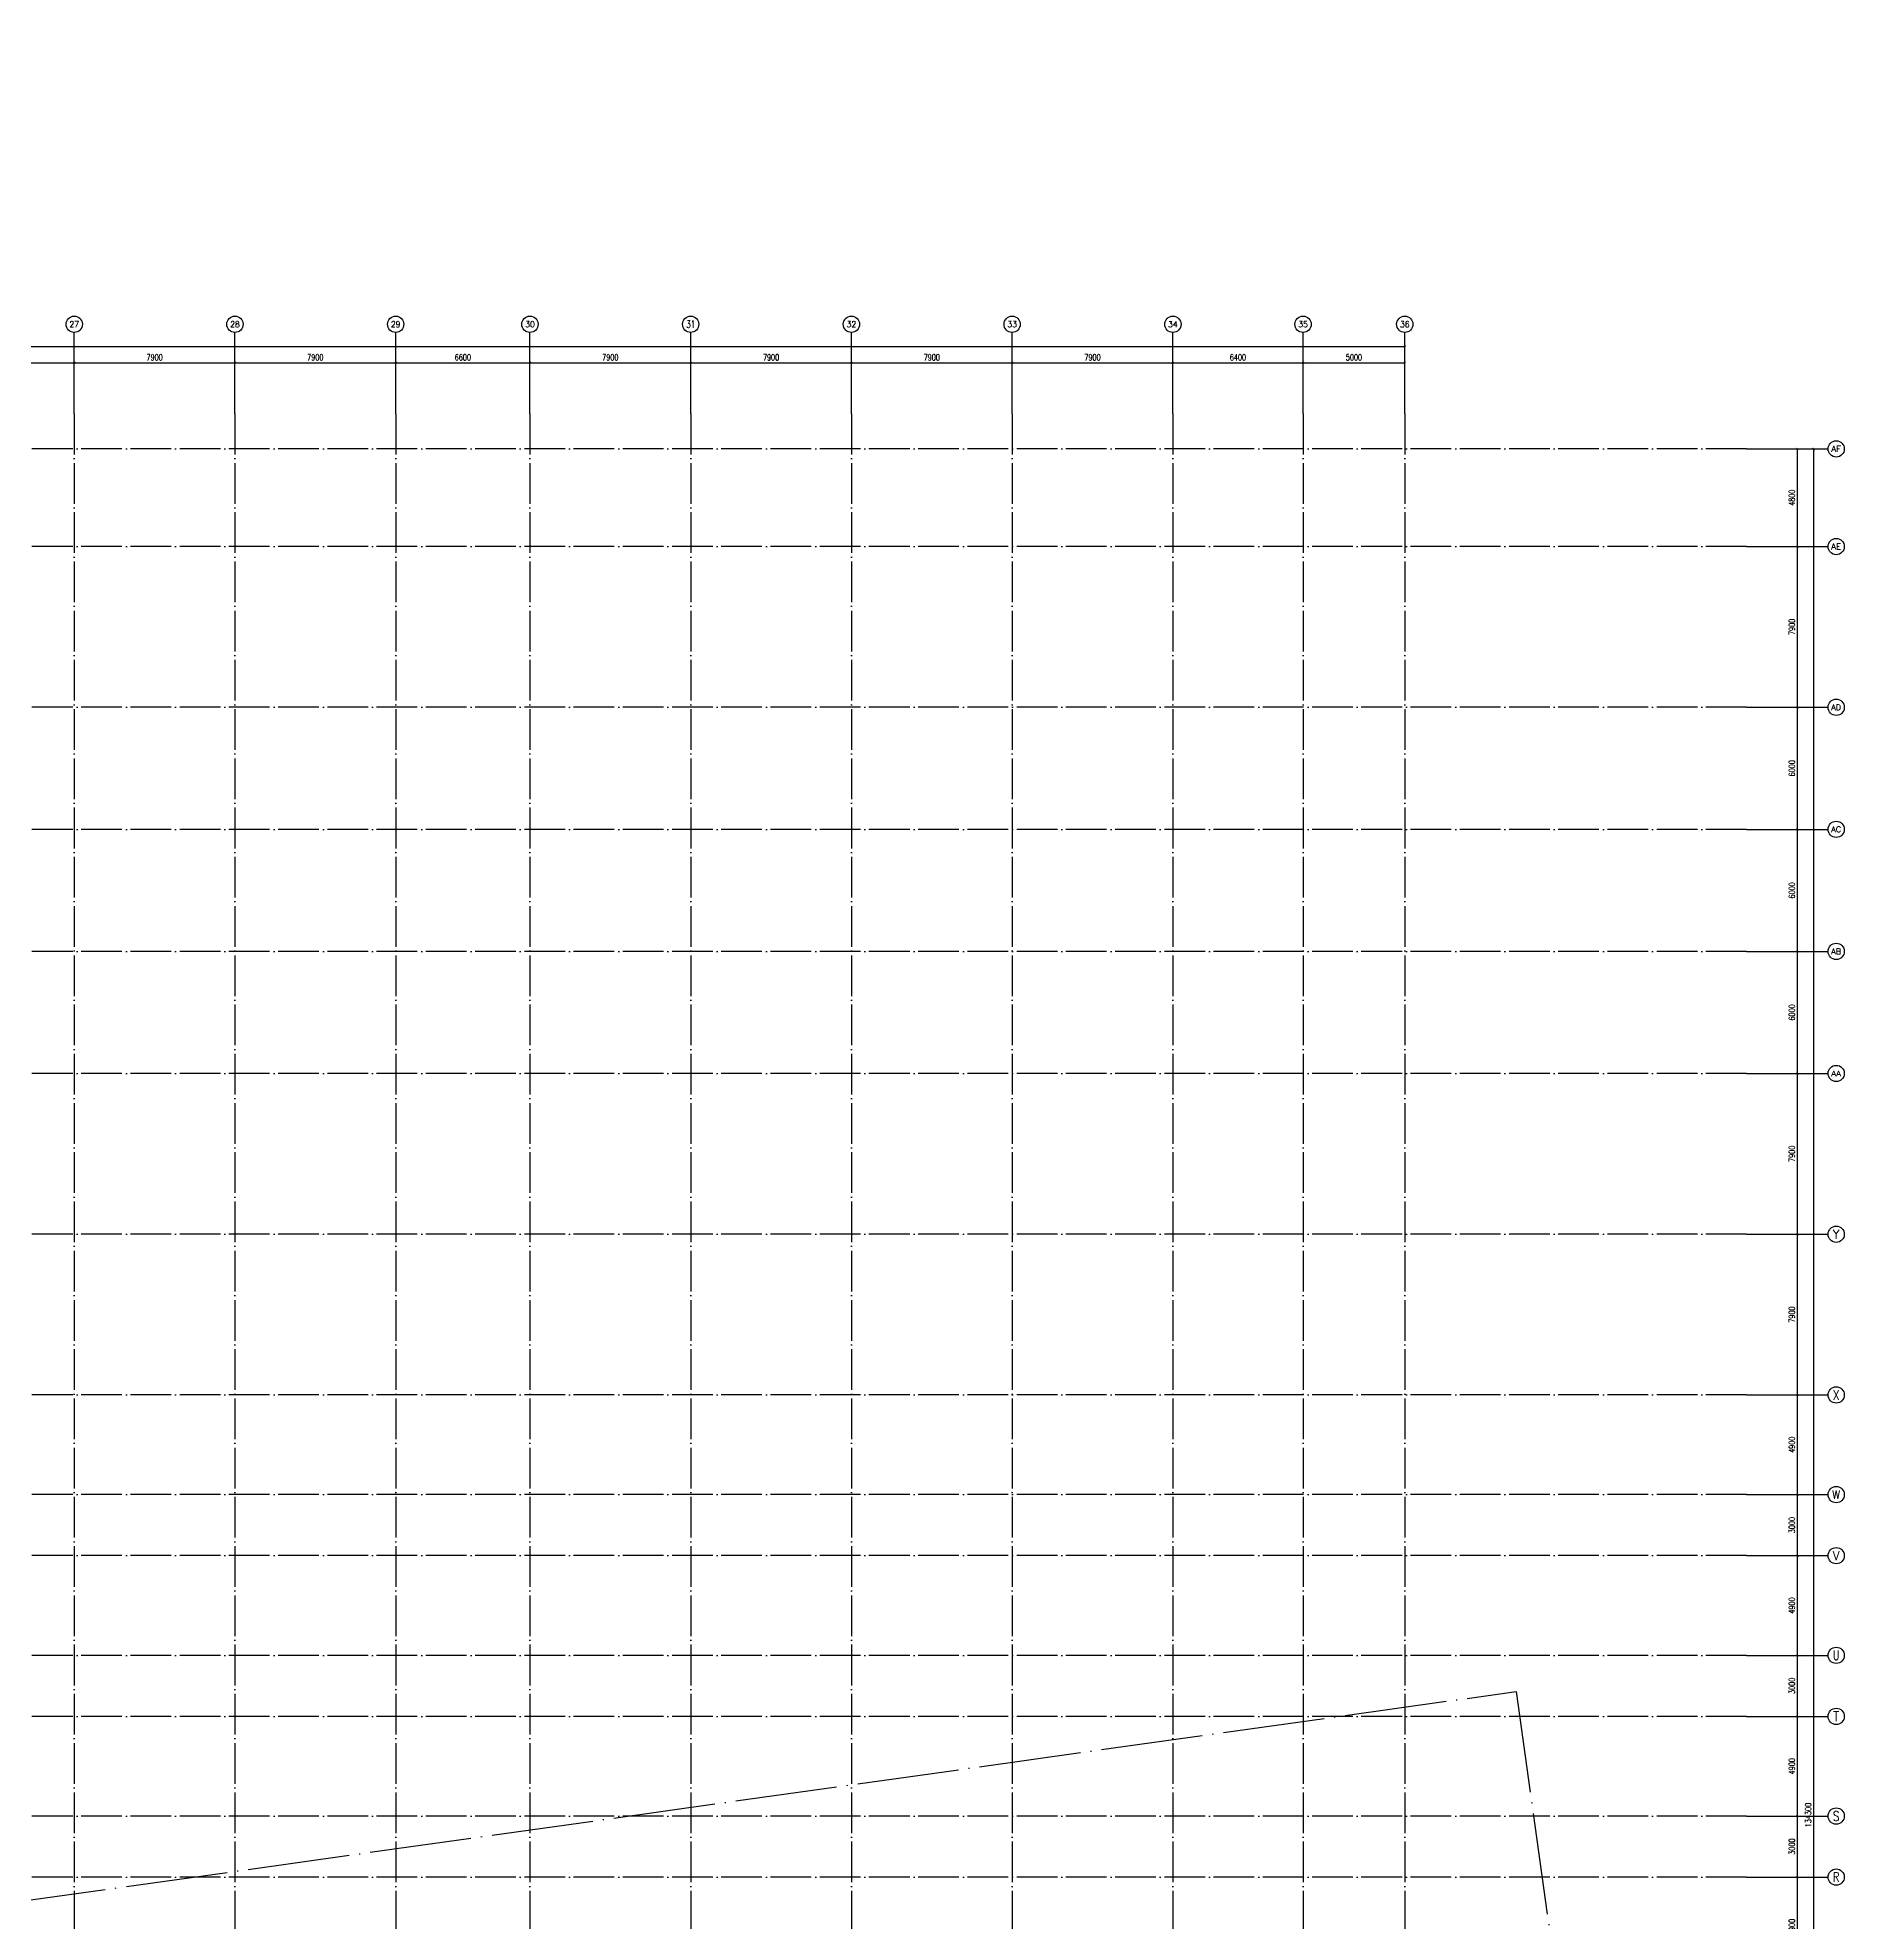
# Model space of a CAD drawing. Extents: x -23309 to 303886, y -33091 to 154511.
# Drawn here: x 183803 to 272603, y 61878 to 154511 of the extents above; entities that cross this region are included whole.
import ezdxf
from ezdxf.enums import TextEntityAlignment as Align

# ---------------------------------------------------------------- set-up
doc = ezdxf.new("R2010")
doc.units = 0
doc.header["$LTSCALE"] = 1000
doc.header["$MEASUREMENT"] = 0
doc.linetypes.add('DOTE', pattern=[2.42, 2, -0.2, 0.02, -0.2])
for name, color, linetype in [('AXIS', 3, 'Continuous'), ('AXIS_TEXT', 7, 'Continuous'), ('DOTE', 1, 'Continuous'), ('用地红线', 1, 'Continuous')]:
    doc.layers.add(name, color=color, linetype=linetype)
doc.styles.add('_TCH_AXIS', font='COMPLEX', dxfattribs={"bigfont": 'GBCBIG'})
doc.styles.add('_TCH_DIM_T3', font='SIMPLEX', dxfattribs={"width": 0.705882, "bigfont": 'GBCBIG'})
doc.styles.add('COMPLEX', font='COMPLEX')
doc.dimstyles.new('_TCH_ARCH&&100', dxfattribs={"dimtxt": 297.5, "dimasz": 100, "dimexe": 250, "dimexo": 300, "dimgap": 126.25, "dimtad": 1, "dimdec": 0, "dimzin": 0, "dimdsep": 46, "dimtxsty": '_TCH_DIM_T3', "dimblk": 'ARCHTICK', "dimcen": 0.09, "dimclrt": 7, "dimazin": 2, "dimtfac": 1, "dimtdec": 0, "dimtix": 1, "dimtmove": 2, "dimatfit": 3, "dimldrblk": 'ARCHTICK', "dimfxl": 100, "dimtolj": 1, "dimtzin": 0, "dimarcsym": 0})

# ---------------------------------------------------------------- blocks, each defined once
blk = doc.blocks.new('_ArchTick')
at = {"color": 0, "linetype": 'ByBlock', "const_width": 0.4}
blk.add_lwpolyline([(-0.5, -0.5), (0.5, 0.5)], dxfattribs=at)
blk = doc.blocks.new('*D89')
at = {"layer": 'AXIS', "color": 0, "lineweight": -2, "transparency": 16777216}
for p, q in [((268103, 64100), (270553, 64100)), ((270303, 59200), (270303, 64100)), ((268103, 59200), (270553, 59200))]:
    blk.add_line(p, q, dxfattribs=at)
at = {"layer": 'Defpoints', "color": 0, "transparency": 16777216}
for p in [(267803, 64100), (270303, 64100), (267803, 59200)]:
    blk.add_point(p, dxfattribs=at)
at = {"layer": 'AXIS', "color": 0, "lineweight": -2, "transparency": 16777216, "xscale": 100, "yscale": 100, "zscale": 100}
for p, rotation in [((270303, 64100), 90), ((270303, 59200), 270)]:
    blk.add_blockref('_ArchTick', p, dxfattribs=dict(at, rotation=rotation))
at = {"layer": 'AXIS', "color": 7, "transparency": 16777216, "insert": (270028, 61650), "char_height": 297.5, "attachment_point": 5, "rotation": 90, "style": '_TCH_DIM_T3'}
blk.add_mtext('\\A1;4900', dxfattribs=at)
blk = doc.blocks.new('*D90')
at = {"layer": 'AXIS', "color": 0, "lineweight": -2, "transparency": 16777216}
for p, q in [((268103, 67100), (270553, 67100)), ((270303, 64100), (270303, 67100)), ((268103, 64100), (270553, 64100))]:
    blk.add_line(p, q, dxfattribs=at)
at = {"layer": 'Defpoints', "color": 0, "transparency": 16777216}
for p in [(267803, 67100), (270303, 67100), (267803, 64100)]:
    blk.add_point(p, dxfattribs=at)
at = {"layer": 'AXIS', "color": 0, "lineweight": -2, "transparency": 16777216, "xscale": 100, "yscale": 100, "zscale": 100}
for p, rotation in [((270303, 67100), 90), ((270303, 64100), 270)]:
    blk.add_blockref('_ArchTick', p, dxfattribs=dict(at, rotation=rotation))
at = {"layer": 'AXIS', "color": 7, "transparency": 16777216, "insert": (270028, 65600), "char_height": 297.5, "attachment_point": 5, "rotation": 90, "style": '_TCH_DIM_T3'}
blk.add_mtext('\\A1;3000', dxfattribs=at)
blk = doc.blocks.new('*D91')
at = {"layer": 'AXIS', "color": 0, "lineweight": -2, "transparency": 16777216}
for p, q in [((268103, 72000), (270553, 72000)), ((270303, 67100), (270303, 72000)), ((268103, 67100), (270553, 67100))]:
    blk.add_line(p, q, dxfattribs=at)
at = {"layer": 'Defpoints', "color": 0, "transparency": 16777216}
for p in [(267803, 72000), (270303, 72000), (267803, 67100)]:
    blk.add_point(p, dxfattribs=at)
at = {"layer": 'AXIS', "color": 0, "lineweight": -2, "transparency": 16777216, "xscale": 100, "yscale": 100, "zscale": 100}
for p, rotation in [((270303, 72000), 90), ((270303, 67100), 270)]:
    blk.add_blockref('_ArchTick', p, dxfattribs=dict(at, rotation=rotation))
at = {"layer": 'AXIS', "color": 7, "transparency": 16777216, "insert": (270028, 69550), "char_height": 297.5, "attachment_point": 5, "rotation": 90, "style": '_TCH_DIM_T3'}
blk.add_mtext('\\A1;4900', dxfattribs=at)
blk = doc.blocks.new('*D92')
at = {"layer": 'AXIS', "color": 0, "lineweight": -2, "transparency": 16777216}
for p, q in [((268103, 75000), (270553, 75000)), ((270303, 72000), (270303, 75000)), ((268103, 72000), (270553, 72000))]:
    blk.add_line(p, q, dxfattribs=at)
at = {"layer": 'Defpoints', "color": 0, "transparency": 16777216}
for p in [(267803, 75000), (270303, 75000), (267803, 72000)]:
    blk.add_point(p, dxfattribs=at)
at = {"layer": 'AXIS', "color": 0, "lineweight": -2, "transparency": 16777216, "xscale": 100, "yscale": 100, "zscale": 100}
for p, rotation in [((270303, 75000), 90), ((270303, 72000), 270)]:
    blk.add_blockref('_ArchTick', p, dxfattribs=dict(at, rotation=rotation))
at = {"layer": 'AXIS', "color": 7, "transparency": 16777216, "insert": (270028, 73500), "char_height": 297.5, "attachment_point": 5, "rotation": 90, "style": '_TCH_DIM_T3'}
blk.add_mtext('\\A1;3000', dxfattribs=at)
blk = doc.blocks.new('*D93')
at = {"layer": 'AXIS', "color": 0, "lineweight": -2, "transparency": 16777216}
for p, q in [((268103, 79900), (270553, 79900)), ((270303, 75000), (270303, 79900)), ((268103, 75000), (270553, 75000))]:
    blk.add_line(p, q, dxfattribs=at)
at = {"layer": 'Defpoints', "color": 0, "transparency": 16777216}
for p in [(267803, 79900), (270303, 79900), (267803, 75000)]:
    blk.add_point(p, dxfattribs=at)
at = {"layer": 'AXIS', "color": 0, "lineweight": -2, "transparency": 16777216, "xscale": 100, "yscale": 100, "zscale": 100}
for p, rotation in [((270303, 79900), 90), ((270303, 75000), 270)]:
    blk.add_blockref('_ArchTick', p, dxfattribs=dict(at, rotation=rotation))
at = {"layer": 'AXIS', "color": 7, "transparency": 16777216, "insert": (270028, 77450), "char_height": 297.5, "attachment_point": 5, "rotation": 90, "style": '_TCH_DIM_T3'}
blk.add_mtext('\\A1;4900', dxfattribs=at)
blk = doc.blocks.new('*D94')
at = {"layer": 'AXIS', "color": 0, "lineweight": -2, "transparency": 16777216}
for p, q in [((268103, 82900), (270553, 82900)), ((270303, 79900), (270303, 82900)), ((268103, 79900), (270553, 79900))]:
    blk.add_line(p, q, dxfattribs=at)
at = {"layer": 'Defpoints', "color": 0, "transparency": 16777216}
for p in [(267803, 82900), (270303, 82900), (267803, 79900)]:
    blk.add_point(p, dxfattribs=at)
at = {"layer": 'AXIS', "color": 0, "lineweight": -2, "transparency": 16777216, "xscale": 100, "yscale": 100, "zscale": 100}
for p, rotation in [((270303, 82900), 90), ((270303, 79900), 270)]:
    blk.add_blockref('_ArchTick', p, dxfattribs=dict(at, rotation=rotation))
at = {"layer": 'AXIS', "color": 7, "transparency": 16777216, "insert": (270028, 81400), "char_height": 297.5, "attachment_point": 5, "rotation": 90, "style": '_TCH_DIM_T3'}
blk.add_mtext('\\A1;3000', dxfattribs=at)
blk = doc.blocks.new('*D95')
at = {"layer": 'AXIS', "color": 0, "lineweight": -2, "transparency": 16777216}
for p, q in [((268103, 87800), (270553, 87800)), ((270303, 82900), (270303, 87800)), ((268103, 82900), (270553, 82900))]:
    blk.add_line(p, q, dxfattribs=at)
at = {"layer": 'Defpoints', "color": 0, "transparency": 16777216}
for p in [(267803, 87800), (270303, 87800), (267803, 82900)]:
    blk.add_point(p, dxfattribs=at)
at = {"layer": 'AXIS', "color": 0, "lineweight": -2, "transparency": 16777216, "xscale": 100, "yscale": 100, "zscale": 100}
for p, rotation in [((270303, 87800), 90), ((270303, 82900), 270)]:
    blk.add_blockref('_ArchTick', p, dxfattribs=dict(at, rotation=rotation))
at = {"layer": 'AXIS', "color": 7, "transparency": 16777216, "insert": (270028, 85350), "char_height": 297.5, "attachment_point": 5, "rotation": 90, "style": '_TCH_DIM_T3'}
blk.add_mtext('\\A1;4900', dxfattribs=at)
blk = doc.blocks.new('*D96')
at = {"layer": 'AXIS', "color": 0, "lineweight": -2, "transparency": 16777216}
for p, q in [((268103, 95700), (270553, 95700)), ((270303, 87800), (270303, 95700)), ((268103, 87800), (270553, 87800))]:
    blk.add_line(p, q, dxfattribs=at)
at = {"layer": 'Defpoints', "color": 0, "transparency": 16777216}
for p in [(267803, 95700), (270303, 95700), (267803, 87800)]:
    blk.add_point(p, dxfattribs=at)
at = {"layer": 'AXIS', "color": 0, "lineweight": -2, "transparency": 16777216, "xscale": 100, "yscale": 100, "zscale": 100}
for p, rotation in [((270303, 95700), 90), ((270303, 87800), 270)]:
    blk.add_blockref('_ArchTick', p, dxfattribs=dict(at, rotation=rotation))
at = {"layer": 'AXIS', "color": 7, "transparency": 16777216, "insert": (270028, 91750), "char_height": 297.5, "attachment_point": 5, "rotation": 90, "style": '_TCH_DIM_T3'}
blk.add_mtext('\\A1;7900', dxfattribs=at)
blk = doc.blocks.new('*D97')
at = {"layer": 'AXIS', "color": 0, "lineweight": -2, "transparency": 16777216}
for p, q in [((268103, 103600), (270553, 103600)), ((270303, 95700), (270303, 103600)), ((268103, 95700), (270553, 95700))]:
    blk.add_line(p, q, dxfattribs=at)
at = {"layer": 'Defpoints', "color": 0, "transparency": 16777216}
for p in [(267803, 103600), (270303, 103600), (267803, 95700)]:
    blk.add_point(p, dxfattribs=at)
at = {"layer": 'AXIS', "color": 0, "lineweight": -2, "transparency": 16777216, "xscale": 100, "yscale": 100, "zscale": 100}
for p, rotation in [((270303, 103600), 90), ((270303, 95700), 270)]:
    blk.add_blockref('_ArchTick', p, dxfattribs=dict(at, rotation=rotation))
at = {"layer": 'AXIS', "color": 7, "transparency": 16777216, "insert": (270028, 99650), "char_height": 297.5, "attachment_point": 5, "rotation": 90, "style": '_TCH_DIM_T3'}
blk.add_mtext('\\A1;7900', dxfattribs=at)
blk = doc.blocks.new('*D98')
at = {"layer": 'AXIS', "color": 0, "lineweight": -2, "transparency": 16777216}
for p, q in [((268103, 109600), (270553, 109600)), ((270303, 103600), (270303, 109600)), ((268103, 103600), (270553, 103600))]:
    blk.add_line(p, q, dxfattribs=at)
at = {"layer": 'Defpoints', "color": 0, "transparency": 16777216}
for p in [(267803, 109600), (270303, 109600), (267803, 103600)]:
    blk.add_point(p, dxfattribs=at)
at = {"layer": 'AXIS', "color": 0, "lineweight": -2, "transparency": 16777216, "xscale": 100, "yscale": 100, "zscale": 100}
for p, rotation in [((270303, 109600), 90), ((270303, 103600), 270)]:
    blk.add_blockref('_ArchTick', p, dxfattribs=dict(at, rotation=rotation))
at = {"layer": 'AXIS', "color": 7, "transparency": 16777216, "insert": (270028, 106600), "char_height": 297.5, "attachment_point": 5, "rotation": 90, "style": '_TCH_DIM_T3'}
blk.add_mtext('\\A1;6000', dxfattribs=at)
blk = doc.blocks.new('*D99')
at = {"layer": 'AXIS', "color": 0, "lineweight": -2, "transparency": 16777216}
for p, q in [((268103, 115600), (270553, 115600)), ((270303, 109600), (270303, 115600)), ((268103, 109600), (270553, 109600))]:
    blk.add_line(p, q, dxfattribs=at)
at = {"layer": 'Defpoints', "color": 0, "transparency": 16777216}
for p in [(267803, 115600), (270303, 115600), (267803, 109600)]:
    blk.add_point(p, dxfattribs=at)
at = {"layer": 'AXIS', "color": 0, "lineweight": -2, "transparency": 16777216, "xscale": 100, "yscale": 100, "zscale": 100}
for p, rotation in [((270303, 115600), 90), ((270303, 109600), 270)]:
    blk.add_blockref('_ArchTick', p, dxfattribs=dict(at, rotation=rotation))
at = {"layer": 'AXIS', "color": 7, "transparency": 16777216, "insert": (270028, 112600), "char_height": 297.5, "attachment_point": 5, "rotation": 90, "style": '_TCH_DIM_T3'}
blk.add_mtext('\\A1;6000', dxfattribs=at)
blk = doc.blocks.new('*D100')
at = {"layer": 'AXIS', "color": 0, "lineweight": -2, "transparency": 16777216}
for p, q in [((268103, 121600), (270553, 121600)), ((270303, 115600), (270303, 121600)), ((268103, 115600), (270553, 115600))]:
    blk.add_line(p, q, dxfattribs=at)
at = {"layer": 'Defpoints', "color": 0, "transparency": 16777216}
for p in [(267803, 121600), (270303, 121600), (267803, 115600)]:
    blk.add_point(p, dxfattribs=at)
at = {"layer": 'AXIS', "color": 0, "lineweight": -2, "transparency": 16777216, "xscale": 100, "yscale": 100, "zscale": 100}
for p, rotation in [((270303, 121600), 90), ((270303, 115600), 270)]:
    blk.add_blockref('_ArchTick', p, dxfattribs=dict(at, rotation=rotation))
at = {"layer": 'AXIS', "color": 7, "transparency": 16777216, "insert": (270028, 118600), "char_height": 297.5, "attachment_point": 5, "rotation": 90, "style": '_TCH_DIM_T3'}
blk.add_mtext('\\A1;6000', dxfattribs=at)
blk = doc.blocks.new('*D101')
at = {"layer": 'AXIS', "color": 0, "lineweight": -2, "transparency": 16777216}
for p, q in [((268103, 129500), (270553, 129500)), ((270303, 121600), (270303, 129500)), ((268103, 121600), (270553, 121600))]:
    blk.add_line(p, q, dxfattribs=at)
at = {"layer": 'Defpoints', "color": 0, "transparency": 16777216}
for p in [(267803, 129500), (270303, 129500), (267803, 121600)]:
    blk.add_point(p, dxfattribs=at)
at = {"layer": 'AXIS', "color": 0, "lineweight": -2, "transparency": 16777216, "xscale": 100, "yscale": 100, "zscale": 100}
for p, rotation in [((270303, 129500), 90), ((270303, 121600), 270)]:
    blk.add_blockref('_ArchTick', p, dxfattribs=dict(at, rotation=rotation))
at = {"layer": 'AXIS', "color": 7, "transparency": 16777216, "insert": (270028, 125550), "char_height": 297.5, "attachment_point": 5, "rotation": 90, "style": '_TCH_DIM_T3'}
blk.add_mtext('\\A1;7900', dxfattribs=at)
blk = doc.blocks.new('*D102')
at = {"layer": 'AXIS', "color": 0, "lineweight": -2, "transparency": 16777216}
for p, q in [((268103, 134300), (270553, 134300)), ((270303, 129500), (270303, 134300)), ((268103, 129500), (270553, 129500))]:
    blk.add_line(p, q, dxfattribs=at)
at = {"layer": 'Defpoints', "color": 0, "transparency": 16777216}
for p in [(267803, 134300), (270303, 134300), (267803, 129500)]:
    blk.add_point(p, dxfattribs=at)
at = {"layer": 'AXIS', "color": 0, "lineweight": -2, "transparency": 16777216, "xscale": 100, "yscale": 100, "zscale": 100}
for p, rotation in [((270303, 134300), 90), ((270303, 129500), 270)]:
    blk.add_blockref('_ArchTick', p, dxfattribs=dict(at, rotation=rotation))
at = {"layer": 'AXIS', "color": 7, "transparency": 16777216, "insert": (270028, 131900), "char_height": 297.5, "attachment_point": 5, "rotation": 90, "style": '_TCH_DIM_T3'}
blk.add_mtext('\\A1;4800', dxfattribs=at)
blk = doc.blocks.new('*D103')
at = {"layer": 'AXIS', "color": 0, "lineweight": -2, "transparency": 16777216}
for p, q in [((268103, 134300), (271353, 134300)), ((271103, 0), (271103, 134300)), ((268103, 0), (271353, 0))]:
    blk.add_line(p, q, dxfattribs=at)
at = {"layer": 'Defpoints', "color": 0, "transparency": 16777216}
for p in [(267803, 134300), (271103, 134300), (267803, 0)]:
    blk.add_point(p, dxfattribs=at)
at = {"layer": 'AXIS', "color": 0, "lineweight": -2, "transparency": 16777216, "xscale": 100, "yscale": 100, "zscale": 100}
for p, rotation in [((271103, 134300), 90), ((271103, 0), 270)]:
    blk.add_blockref('_ArchTick', p, dxfattribs=dict(at, rotation=rotation))
at = {"layer": 'AXIS', "color": 7, "transparency": 16777216, "insert": (270828, 67150), "char_height": 297.5, "attachment_point": 5, "rotation": 90, "style": '_TCH_DIM_T3'}
blk.add_mtext('\\A1;134300', dxfattribs=at)
blk = doc.blocks.new('*D165')
at = {"layer": 'AXIS', "color": 0, "lineweight": -2, "transparency": 16777216}
for p, q in [((177500, 136325), (177500, 138775)), ((177500, 138525), (185600, 138525)), ((185600, 136325), (185600, 138775))]:
    blk.add_line(p, q, dxfattribs=at)
at = {"layer": 'Defpoints', "color": 0, "transparency": 16777216}
for p in [(185600, 138525), (177500, 136025), (185600, 136025)]:
    blk.add_point(p, dxfattribs=at)
at = {"layer": 'AXIS', "color": 0, "lineweight": -2, "transparency": 16777216, "xscale": 100, "yscale": 100, "zscale": 100, "rotation": 180}
blk.add_blockref('_ArchTick', (177500, 138525), dxfattribs=at)
at = {"layer": 'AXIS', "color": 0, "lineweight": -2, "transparency": 16777216, "xscale": 100, "yscale": 100, "zscale": 100}
blk.add_blockref('_ArchTick', (185600, 138525), dxfattribs=at)
at = {"layer": 'AXIS', "color": 7, "transparency": 16777216, "insert": (181550, 138800), "char_height": 297.5, "attachment_point": 5, "style": '_TCH_DIM_T3'}
blk.add_mtext('\\A1;8100', dxfattribs=at)
blk = doc.blocks.new('*D166')
at = {"layer": 'AXIS', "color": 0, "lineweight": -2, "transparency": 16777216}
for p, q in [((185600, 136325), (185600, 138775)), ((185600, 138525), (193500, 138525)), ((193500, 136325), (193500, 138775))]:
    blk.add_line(p, q, dxfattribs=at)
at = {"layer": 'Defpoints', "color": 0, "transparency": 16777216}
for p in [(193500, 138525), (185600, 136025), (193500, 136025)]:
    blk.add_point(p, dxfattribs=at)
at = {"layer": 'AXIS', "color": 0, "lineweight": -2, "transparency": 16777216, "xscale": 100, "yscale": 100, "zscale": 100, "rotation": 180}
blk.add_blockref('_ArchTick', (185600, 138525), dxfattribs=at)
at = {"layer": 'AXIS', "color": 0, "lineweight": -2, "transparency": 16777216, "xscale": 100, "yscale": 100, "zscale": 100}
blk.add_blockref('_ArchTick', (193500, 138525), dxfattribs=at)
at = {"layer": 'AXIS', "color": 7, "transparency": 16777216, "insert": (189550, 138800), "char_height": 297.5, "attachment_point": 5, "style": '_TCH_DIM_T3'}
blk.add_mtext('\\A1;7900', dxfattribs=at)
blk = doc.blocks.new('*D167')
at = {"layer": 'AXIS', "color": 0, "lineweight": -2, "transparency": 16777216}
for p, q in [((193500, 136325), (193500, 138775)), ((193500, 138525), (201400, 138525)), ((201400, 136325), (201400, 138775))]:
    blk.add_line(p, q, dxfattribs=at)
at = {"layer": 'Defpoints', "color": 0, "transparency": 16777216}
for p in [(201400, 138525), (193500, 136025), (201400, 136025)]:
    blk.add_point(p, dxfattribs=at)
at = {"layer": 'AXIS', "color": 0, "lineweight": -2, "transparency": 16777216, "xscale": 100, "yscale": 100, "zscale": 100, "rotation": 180}
blk.add_blockref('_ArchTick', (193500, 138525), dxfattribs=at)
at = {"layer": 'AXIS', "color": 0, "lineweight": -2, "transparency": 16777216, "xscale": 100, "yscale": 100, "zscale": 100}
blk.add_blockref('_ArchTick', (201400, 138525), dxfattribs=at)
at = {"layer": 'AXIS', "color": 7, "transparency": 16777216, "insert": (197450, 138800), "char_height": 297.5, "attachment_point": 5, "style": '_TCH_DIM_T3'}
blk.add_mtext('\\A1;7900', dxfattribs=at)
blk = doc.blocks.new('*D168')
at = {"layer": 'AXIS', "color": 0, "lineweight": -2, "transparency": 16777216}
for p, q in [((201400, 136325), (201400, 138775)), ((201400, 138525), (208000, 138525)), ((208000, 136325), (208000, 138775))]:
    blk.add_line(p, q, dxfattribs=at)
at = {"layer": 'Defpoints', "color": 0, "transparency": 16777216}
for p in [(208000, 138525), (201400, 136025), (208000, 136025)]:
    blk.add_point(p, dxfattribs=at)
at = {"layer": 'AXIS', "color": 0, "lineweight": -2, "transparency": 16777216, "xscale": 100, "yscale": 100, "zscale": 100, "rotation": 180}
blk.add_blockref('_ArchTick', (201400, 138525), dxfattribs=at)
at = {"layer": 'AXIS', "color": 0, "lineweight": -2, "transparency": 16777216, "xscale": 100, "yscale": 100, "zscale": 100}
blk.add_blockref('_ArchTick', (208000, 138525), dxfattribs=at)
at = {"layer": 'AXIS', "color": 7, "transparency": 16777216, "insert": (204700, 138800), "char_height": 297.5, "attachment_point": 5, "style": '_TCH_DIM_T3'}
blk.add_mtext('\\A1;6600', dxfattribs=at)
blk = doc.blocks.new('*D169')
at = {"layer": 'AXIS', "color": 0, "lineweight": -2, "transparency": 16777216}
for p, q in [((208000, 136325), (208000, 138775)), ((208000, 138525), (215900, 138525)), ((215900, 136325), (215900, 138775))]:
    blk.add_line(p, q, dxfattribs=at)
at = {"layer": 'Defpoints', "color": 0, "transparency": 16777216}
for p in [(215900, 138525), (208000, 136025), (215900, 136025)]:
    blk.add_point(p, dxfattribs=at)
at = {"layer": 'AXIS', "color": 0, "lineweight": -2, "transparency": 16777216, "xscale": 100, "yscale": 100, "zscale": 100, "rotation": 180}
blk.add_blockref('_ArchTick', (208000, 138525), dxfattribs=at)
at = {"layer": 'AXIS', "color": 0, "lineweight": -2, "transparency": 16777216, "xscale": 100, "yscale": 100, "zscale": 100}
blk.add_blockref('_ArchTick', (215900, 138525), dxfattribs=at)
at = {"layer": 'AXIS', "color": 7, "transparency": 16777216, "insert": (211950, 138800), "char_height": 297.5, "attachment_point": 5, "style": '_TCH_DIM_T3'}
blk.add_mtext('\\A1;7900', dxfattribs=at)
blk = doc.blocks.new('*D170')
at = {"layer": 'AXIS', "color": 0, "lineweight": -2, "transparency": 16777216}
for p, q in [((215900, 136325), (215900, 138775)), ((215900, 138525), (223800, 138525)), ((223800, 136325), (223800, 138775))]:
    blk.add_line(p, q, dxfattribs=at)
at = {"layer": 'Defpoints', "color": 0, "transparency": 16777216}
for p in [(223800, 138525), (215900, 136025), (223800, 136025)]:
    blk.add_point(p, dxfattribs=at)
at = {"layer": 'AXIS', "color": 0, "lineweight": -2, "transparency": 16777216, "xscale": 100, "yscale": 100, "zscale": 100, "rotation": 180}
blk.add_blockref('_ArchTick', (215900, 138525), dxfattribs=at)
at = {"layer": 'AXIS', "color": 0, "lineweight": -2, "transparency": 16777216, "xscale": 100, "yscale": 100, "zscale": 100}
blk.add_blockref('_ArchTick', (223800, 138525), dxfattribs=at)
at = {"layer": 'AXIS', "color": 7, "transparency": 16777216, "insert": (219850, 138800), "char_height": 297.5, "attachment_point": 5, "style": '_TCH_DIM_T3'}
blk.add_mtext('\\A1;7900', dxfattribs=at)
blk = doc.blocks.new('*D171')
at = {"layer": 'AXIS', "color": 0, "lineweight": -2, "transparency": 16777216}
for p, q in [((223800, 136325), (223800, 138775)), ((223800, 138525), (231700, 138525)), ((231700, 136325), (231700, 138775))]:
    blk.add_line(p, q, dxfattribs=at)
at = {"layer": 'Defpoints', "color": 0, "transparency": 16777216}
for p in [(231700, 138525), (223800, 136025), (231700, 136025)]:
    blk.add_point(p, dxfattribs=at)
at = {"layer": 'AXIS', "color": 0, "lineweight": -2, "transparency": 16777216, "xscale": 100, "yscale": 100, "zscale": 100, "rotation": 180}
blk.add_blockref('_ArchTick', (223800, 138525), dxfattribs=at)
at = {"layer": 'AXIS', "color": 0, "lineweight": -2, "transparency": 16777216, "xscale": 100, "yscale": 100, "zscale": 100}
blk.add_blockref('_ArchTick', (231700, 138525), dxfattribs=at)
at = {"layer": 'AXIS', "color": 7, "transparency": 16777216, "insert": (227750, 138800), "char_height": 297.5, "attachment_point": 5, "style": '_TCH_DIM_T3'}
blk.add_mtext('\\A1;7900', dxfattribs=at)
blk = doc.blocks.new('*D172')
at = {"layer": 'AXIS', "color": 0, "lineweight": -2, "transparency": 16777216}
for p, q in [((231700, 136325), (231700, 138775)), ((231700, 138525), (239600, 138525)), ((239600, 136325), (239600, 138775))]:
    blk.add_line(p, q, dxfattribs=at)
at = {"layer": 'Defpoints', "color": 0, "transparency": 16777216}
for p in [(239600, 138525), (231700, 136025), (239600, 136025)]:
    blk.add_point(p, dxfattribs=at)
at = {"layer": 'AXIS', "color": 0, "lineweight": -2, "transparency": 16777216, "xscale": 100, "yscale": 100, "zscale": 100, "rotation": 180}
blk.add_blockref('_ArchTick', (231700, 138525), dxfattribs=at)
at = {"layer": 'AXIS', "color": 0, "lineweight": -2, "transparency": 16777216, "xscale": 100, "yscale": 100, "zscale": 100}
blk.add_blockref('_ArchTick', (239600, 138525), dxfattribs=at)
at = {"layer": 'AXIS', "color": 7, "transparency": 16777216, "insert": (235650, 138800), "char_height": 297.5, "attachment_point": 5, "style": '_TCH_DIM_T3'}
blk.add_mtext('\\A1;7900', dxfattribs=at)
blk = doc.blocks.new('*D173')
at = {"layer": 'AXIS', "color": 0, "lineweight": -2, "transparency": 16777216}
for p, q in [((239600, 136325), (239600, 138775)), ((239600, 138525), (246000, 138525)), ((246000, 136325), (246000, 138775))]:
    blk.add_line(p, q, dxfattribs=at)
at = {"layer": 'Defpoints', "color": 0, "transparency": 16777216}
for p in [(246000, 138525), (239600, 136025), (246000, 136025)]:
    blk.add_point(p, dxfattribs=at)
at = {"layer": 'AXIS', "color": 0, "lineweight": -2, "transparency": 16777216, "xscale": 100, "yscale": 100, "zscale": 100, "rotation": 180}
blk.add_blockref('_ArchTick', (239600, 138525), dxfattribs=at)
at = {"layer": 'AXIS', "color": 0, "lineweight": -2, "transparency": 16777216, "xscale": 100, "yscale": 100, "zscale": 100}
blk.add_blockref('_ArchTick', (246000, 138525), dxfattribs=at)
at = {"layer": 'AXIS', "color": 7, "transparency": 16777216, "insert": (242800, 138800), "char_height": 297.5, "attachment_point": 5, "style": '_TCH_DIM_T3'}
blk.add_mtext('\\A1;6400', dxfattribs=at)
blk = doc.blocks.new('*D174')
at = {"layer": 'AXIS', "color": 0, "lineweight": -2, "transparency": 16777216}
for p, q in [((246000, 136325), (246000, 138775)), ((246000, 138525), (251000, 138525)), ((251000, 136325), (251000, 138775))]:
    blk.add_line(p, q, dxfattribs=at)
at = {"layer": 'Defpoints', "color": 0, "transparency": 16777216}
for p in [(251000, 138525), (246000, 136025), (251000, 136025)]:
    blk.add_point(p, dxfattribs=at)
at = {"layer": 'AXIS', "color": 0, "lineweight": -2, "transparency": 16777216, "xscale": 100, "yscale": 100, "zscale": 100, "rotation": 180}
blk.add_blockref('_ArchTick', (246000, 138525), dxfattribs=at)
at = {"layer": 'AXIS', "color": 0, "lineweight": -2, "transparency": 16777216, "xscale": 100, "yscale": 100, "zscale": 100}
blk.add_blockref('_ArchTick', (251000, 138525), dxfattribs=at)
at = {"layer": 'AXIS', "color": 7, "transparency": 16777216, "insert": (248500, 138800), "char_height": 297.5, "attachment_point": 5, "style": '_TCH_DIM_T3'}
blk.add_mtext('\\A1;5000', dxfattribs=at)
blk = doc.blocks.new('*D175')
at = {"layer": 'AXIS', "color": 0, "lineweight": -2, "transparency": 16777216}
for p, q in [((0, 136325), (0, 139575)), ((0, 139325), (251000, 139325)), ((251000, 136325), (251000, 139575))]:
    blk.add_line(p, q, dxfattribs=at)
at = {"layer": 'Defpoints', "color": 0, "transparency": 16777216}
for p in [(251000, 139325), (0, 136025), (251000, 136025)]:
    blk.add_point(p, dxfattribs=at)
at = {"layer": 'AXIS', "color": 0, "lineweight": -2, "transparency": 16777216, "xscale": 100, "yscale": 100, "zscale": 100, "rotation": 180}
blk.add_blockref('_ArchTick', (0, 139325), dxfattribs=at)
at = {"layer": 'AXIS', "color": 0, "lineweight": -2, "transparency": 16777216, "xscale": 100, "yscale": 100, "zscale": 100}
blk.add_blockref('_ArchTick', (251000, 139325), dxfattribs=at)
at = {"layer": 'AXIS', "color": 7, "transparency": 16777216, "insert": (125500, 139600), "char_height": 297.5, "attachment_point": 5, "style": '_TCH_DIM_T3'}
blk.add_mtext('\\A1;251000', dxfattribs=at)
blk = doc.blocks.new('_AXISO')
blk.add_circle((0, 0), 0.5)
at = {"layer": 'AXIS_TEXT', "style": 'COMPLEX', "width": 1.041667}
blk.add_attdef('A', text='', height=0.56, dxfattribs=at).set_placement((-0.25, -0.28), (0.25, -0.28), align=Align.FIT)

msp = doc.modelspace()

# ---------------------------------------------------------------- linework, layer by layer
at = {"layer": 'AXIS'}
for p, q in [((185600, 136025.4), (185600, 140025.4)), ((193500, 136025.4), (193500, 140025.4)), ((201400, 136025.4), (201400, 140025.4)), ((208000, 136025.4), (208000, 140025.4)), ((215900, 136025.4), (215900, 140025.4)), ((223800, 136025.4), (223800, 140025.4)), ((231700, 136025.4), (231700, 140025.4)), ((239600, 136025.4), (239600, 140025.4)), ((246000, 136025.4), (246000, 140025.4)), ((251000, 136025.4), (251000, 140025.4)), ((267803.3, 134300), (271803.3, 134300)), ((267803.3, 129500), (271803.3, 129500)), ((267803.3, 121600), (271803.3, 121600)), ((267803.3, 115600), (271803.3, 115600)), ((267803.3, 109600), (271803.3, 109600)), ((267803.3, 103600), (271803.3, 103600)), ((267803.3, 95700), (271803.3, 95700)), ((267803.3, 87800), (271803.3, 87800)), ((267803.3, 82900), (271803.3, 82900)), ((267803.3, 79900), (271803.3, 79900)), ((267803.3, 75000), (271803.3, 75000)), ((267803.3, 72000), (271803.3, 72000)), ((267803.3, 67100), (271803.3, 67100)), ((267803.3, 64100), (271803.3, 64100))]:
    msp.add_line(p, q, dxfattribs=at)
at = {"layer": 'DOTE', "linetype": 'DOTE'}
for p, q in [((185600, 136025.4), (185600, -12369.1)), ((193500, 136025.4), (193500, -12369.1)), ((201400, 136025.4), (201400, -12369.1)), ((208000, 136025.4), (208000, -12369.1)), ((215900, 136025.4), (215900, -12369.1)), ((223800, 136025.4), (223800, -12369.1)), ((231700, 136025.4), (231700, -12369.1)), ((239600, 136025.4), (239600, -12369.1)), ((246000, 136025.4), (246000, -12369.1)), ((251000, 136025.4), (251000, -12369.1)), ((267803.3, 134300), (-4883.6, 134300)), ((267803.3, 129500), (-4883.6, 129500)), ((267803.3, 121600), (-4883.6, 121600)), ((267803.3, 115600), (-4883.6, 115600)), ((267803.3, 109600), (-4883.6, 109600)), ((267803.3, 103600), (-4883.6, 103600)), ((267803.3, 95700), (-4883.6, 95700)), ((267803.3, 87800), (-4883.6, 87800)), ((267803.3, 82900), (-4883.6, 82900)), ((267803.3, 79900), (-4883.6, 79900)), ((267803.3, 75000), (-4883.6, 75000)), ((267803.3, 72000), (-4883.6, 72000)), ((267803.3, 67100), (-4883.6, 67100)), ((267803.3, 64100), (-4883.6, 64100))]:
    msp.add_line(p, q, dxfattribs=at)
at = {"layer": '用地红线', "linetype": 'DOTE', "ltscale": 2.5}
msp.add_lwpolyline([(111284.2, 154511.4), (122259.3, 54391.7), (256468.7, 73223.2), (270117.4, -24011.1), (45671.3, -24011), (21595.5, 39449.2), (16162.1, 38615.9), (-17395.7, 139562.7)], close=True, dxfattribs=at)

# ---------------------------------------------------------------- block references
at = {"layer": 'AXIS'}
ref = msp.add_blockref('_AXISO', (185600, 140425.4), dxfattribs=dict(at, xscale=800, yscale=800, zscale=800))
ref.add_attrib('A', '27', dxfattribs={"layer": 'AXIS_TEXT', "height": 294.28, "style": '_TCH_AXIS'}).set_placement((185361.8, 140278.3), (185838.2, 140278.3), align=Align.FIT)
ref = msp.add_blockref('_AXISO', (193500, 140425.4), dxfattribs=dict(at, xscale=800, yscale=800, zscale=800))
ref.add_attrib('A', '28', dxfattribs={"layer": 'AXIS_TEXT', "height": 294.28, "style": '_TCH_AXIS'}).set_placement((193261.8, 140278.3), (193738.2, 140278.3), align=Align.FIT)
ref = msp.add_blockref('_AXISO', (201400, 140425.4), dxfattribs=dict(at, xscale=800, yscale=800, zscale=800))
ref.add_attrib('A', '29', dxfattribs={"layer": 'AXIS_TEXT', "height": 300.65, "style": '_TCH_AXIS', "width": 0.970588}).set_placement((201163.8, 140275.1), (201636.2, 140275.1), align=Align.FIT)
ref = msp.add_blockref('_AXISO', (208000, 140425.4), dxfattribs=dict(at, xscale=800, yscale=800, zscale=800))
ref.add_attrib('A', '30', dxfattribs={"layer": 'AXIS_TEXT', "height": 294.28, "style": '_TCH_AXIS', "width": 1.030303}).set_placement((207761.8, 140278.3), (208238.2, 140278.3), align=Align.FIT)
ref = msp.add_blockref('_AXISO', (215900, 140425.4), dxfattribs=dict(at, xscale=800, yscale=800, zscale=800))
ref.add_attrib('A', '31', dxfattribs={"layer": 'AXIS_TEXT', "height": 360.19, "style": '_TCH_AXIS', "width": 0.892857}).set_placement((215685.6, 140245.3), (216114.4, 140245.3), align=Align.FIT)
ref = msp.add_blockref('_AXISO', (223800, 140425.4), dxfattribs=dict(at, xscale=800, yscale=800, zscale=800))
ref.add_attrib('A', '32', dxfattribs={"layer": 'AXIS_TEXT', "height": 294.28, "style": '_TCH_AXIS', "width": 1.030303}).set_placement((223561.8, 140278.3), (224038.2, 140278.3), align=Align.FIT)
ref = msp.add_blockref('_AXISO', (231700, 140425.4), dxfattribs=dict(at, xscale=800, yscale=800, zscale=800))
ref.add_attrib('A', '33', dxfattribs={"layer": 'AXIS_TEXT', "height": 294.28, "style": '_TCH_AXIS', "width": 1.030303}).set_placement((231461.8, 140278.3), (231938.2, 140278.3), align=Align.FIT)
ref = msp.add_blockref('_AXISO', (239600, 140425.4), dxfattribs=dict(at, xscale=800, yscale=800, zscale=800))
ref.add_attrib('A', '34', dxfattribs={"layer": 'AXIS_TEXT', "height": 288.12, "style": '_TCH_AXIS'}).set_placement((239359.9, 140281.4), (239840.1, 140281.4), align=Align.FIT)
ref = msp.add_blockref('_AXISO', (246000, 140425.4), dxfattribs=dict(at, xscale=800, yscale=800, zscale=800))
ref.add_attrib('A', '35', dxfattribs={"layer": 'AXIS_TEXT', "height": 294.28, "style": '_TCH_AXIS', "width": 1.030303}).set_placement((245761.8, 140278.3), (246238.2, 140278.3), align=Align.FIT)
ref = msp.add_blockref('_AXISO', (251000, 140425.4), dxfattribs=dict(at, xscale=800, yscale=800, zscale=800))
ref.add_attrib('A', '36', dxfattribs={"layer": 'AXIS_TEXT', "height": 300.65, "style": '_TCH_AXIS'}).set_placement((250763.8, 140275.1), (251236.2, 140275.1), align=Align.FIT)
ref = msp.add_blockref('_AXISO', (272203.3, 134300), dxfattribs=dict(at, xscale=800, yscale=800, zscale=800))
ref.add_attrib('A', 'AF', dxfattribs={"layer": 'AXIS_TEXT', "height": 288.12, "style": '_TCH_AXIS', "width": 0.945946}).set_placement((271963.2, 134155.9), (272443.4, 134155.9), align=Align.FIT)
ref = msp.add_blockref('_AXISO', (272203.3, 129500), dxfattribs=dict(at, xscale=800, yscale=800, zscale=800))
ref.add_attrib('A', 'AE', dxfattribs={"layer": 'AXIS_TEXT', "height": 288.12, "style": '_TCH_AXIS', "width": 0.945946}).set_placement((271963.2, 129355.9), (272443.4, 129355.9), align=Align.FIT)
ref = msp.add_blockref('_AXISO', (272203.3, 121600), dxfattribs=dict(at, xscale=800, yscale=800, zscale=800))
ref.add_attrib('A', 'AD', dxfattribs={"layer": 'AXIS_TEXT', "height": 282.17, "style": '_TCH_AXIS', "width": 0.947368}).set_placement((271961.4, 121458.9), (272445.1, 121458.9), align=Align.FIT)
ref = msp.add_blockref('_AXISO', (272203.3, 115600), dxfattribs=dict(at, xscale=800, yscale=800, zscale=800))
ref.add_attrib('A', 'AC', dxfattribs={"layer": 'AXIS_TEXT', "height": 276.42, "style": '_TCH_AXIS', "width": 1.027778}).set_placement((271959.8, 115461.8), (272446.8, 115461.8), align=Align.FIT)
ref = msp.add_blockref('_AXISO', (272203.3, 109600), dxfattribs=dict(at, xscale=800, yscale=800, zscale=800))
ref.add_attrib('A', 'AB', dxfattribs={"layer": 'AXIS_TEXT', "height": 282.17, "style": '_TCH_AXIS', "width": 0.947368}).set_placement((271961.4, 109458.9), (272445.1, 109458.9), align=Align.FIT)
ref = msp.add_blockref('_AXISO', (272203.3, 103600), dxfattribs=dict(at, xscale=800, yscale=800, zscale=800))
ref.add_attrib('A', 'AA', dxfattribs={"layer": 'AXIS_TEXT', "height": 270.86, "style": '_TCH_AXIS', "width": 0.974359}).set_placement((271958.2, 103464.6), (272448.3, 103464.6), align=Align.FIT)
ref = msp.add_blockref('_AXISO', (272203.3, 95700), dxfattribs=dict(at, xscale=800, yscale=800, zscale=800))
ref.add_attrib('A', 'Y', dxfattribs={"layer": 'AXIS_TEXT', "height": 445.4, "style": '_TCH_AXIS', "width": 0.842105}).set_placement((272033.6, 95477.3), (272373, 95477.3), align=Align.FIT)
ref = msp.add_blockref('_AXISO', (272203.3, 87800), dxfattribs=dict(at, xscale=800, yscale=800, zscale=800))
ref.add_attrib('A', 'X', dxfattribs={"layer": 'AXIS_TEXT', "height": 465.9, "style": '_TCH_AXIS', "width": 0.777778}).set_placement((272048, 87567), (272358.6, 87567), align=Align.FIT)
ref = msp.add_blockref('_AXISO', (272203.3, 82900), dxfattribs=dict(at, xscale=800, yscale=800, zscale=800))
ref.add_attrib('A', 'W', dxfattribs={"layer": 'AXIS_TEXT', "height": 405.5, "style": '_TCH_AXIS', "width": 0.909091}).set_placement((272010.2, 82697.2), (272396.4, 82697.2), align=Align.FIT)
ref = msp.add_blockref('_AXISO', (272203.3, 79900), dxfattribs=dict(at, xscale=800, yscale=800, zscale=800))
ref.add_attrib('A', 'V', dxfattribs={"layer": 'AXIS_TEXT', "height": 445.4, "style": '_TCH_AXIS', "width": 0.888889}).set_placement((272033.6, 79677.3), (272373, 79677.3), align=Align.FIT)
ref = msp.add_blockref('_AXISO', (272203.3, 75000), dxfattribs=dict(at, xscale=800, yscale=800, zscale=800))
ref.add_attrib('A', 'U', dxfattribs={"layer": 'AXIS_TEXT', "height": 465.9, "style": '_TCH_AXIS', "width": 0.7}).set_placement((272048, 74767), (272358.6, 74767), align=Align.FIT)
ref = msp.add_blockref('_AXISO', (272203.3, 72000), dxfattribs=dict(at, xscale=800, yscale=800, zscale=800))
ref.add_attrib('A', 'T', dxfattribs={"layer": 'AXIS_TEXT', "height": 465.9, "style": '_TCH_AXIS', "width": 0.933333}).set_placement((272048, 71767), (272358.6, 71767), align=Align.FIT)
ref = msp.add_blockref('_AXISO', (272203.3, 67100), dxfattribs=dict(at, xscale=800, yscale=800, zscale=800))
ref.add_attrib('A', 'S', dxfattribs={"layer": 'AXIS_TEXT', "height": 465.9, "style": '_TCH_AXIS'}).set_placement((272048, 66867), (272358.6, 66867), align=Align.FIT)
ref = msp.add_blockref('_AXISO', (272203.3, 64100), dxfattribs=dict(at, xscale=800, yscale=800, zscale=800))
ref.add_attrib('A', 'R', dxfattribs={"layer": 'AXIS_TEXT', "height": 465.9, "style": '_TCH_AXIS', "width": 0.777778}).set_placement((272048, 63867), (272358.6, 63867), align=Align.FIT)

# ---------------------------------------------------------------- dimensions: what is measured, and where the dimension line sits
for p1, p2, distance, picture, middle in [((0, 136025.4), (251000, 136025.4), 3300, '*D175', (125500, 139600.4)), ((177500, 136025.4), (185600, 136025.4), 2500, '*D165', (181550, 138800.4)), ((185600, 136025.4), (193500, 136025.4), 2500, '*D166', (189550, 138800.4)), ((193500, 136025.4), (201400, 136025.4), 2500, '*D167', (197450, 138800.4)), ((201400, 136025.4), (208000, 136025.4), 2500, '*D168', (204700, 138800.4)), ((208000, 136025.4), (215900, 136025.4), 2500, '*D169', (211950, 138800.4)), ((215900, 136025.4), (223800, 136025.4), 2500, '*D170', (219850, 138800.4)), ((223800, 136025.4), (231700, 136025.4), 2500, '*D171', (227750, 138800.4)), ((231700, 136025.4), (239600, 136025.4), 2500, '*D172', (235650, 138800.4)), ((239600, 136025.4), (246000, 136025.4), 2500, '*D173', (242800, 138800.4)), ((246000, 136025.4), (251000, 136025.4), 2500, '*D174', (248500, 138800.4)), ((267803.3, 129500), (267803.3, 134300), -2500, '*D102', (270028.3, 131900)), ((267803.3, 0), (267803.3, 134300), -3300, '*D103', (270828.3, 67150)), ((267803.3, 121600), (267803.3, 129500), -2500, '*D101', (270028.3, 125550)), ((267803.3, 115600), (267803.3, 121600), -2500, '*D100', (270028.3, 118600)), ((267803.3, 109600), (267803.3, 115600), -2500, '*D99', (270028.3, 112600)), ((267803.3, 103600), (267803.3, 109600), -2500, '*D98', (270028.3, 106600)), ((267803.3, 95700), (267803.3, 103600), -2500, '*D97', (270028.3, 99650)), ((267803.3, 87800), (267803.3, 95700), -2500, '*D96', (270028.3, 91750)), ((267803.3, 82900), (267803.3, 87800), -2500, '*D95', (270028.3, 85350)), ((267803.3, 79900), (267803.3, 82900), -2500, '*D94', (270028.3, 81400)), ((267803.3, 75000), (267803.3, 79900), -2500, '*D93', (270028.3, 77450)), ((267803.3, 72000), (267803.3, 75000), -2500, '*D92', (270028.3, 73500)), ((267803.3, 67100), (267803.3, 72000), -2500, '*D91', (270028.3, 69550)), ((267803.3, 64100), (267803.3, 67100), -2500, '*D90', (270028.3, 65600)), ((267803.3, 59200), (267803.3, 64100), -2500, '*D89', (270028.3, 61650))]:
    dim = msp.add_aligned_dim(p1=p1, p2=p2, distance=distance, dimstyle='_TCH_ARCH&&100', dxfattribs=at)
    dim.commit()
    dim.dimension.update_dxf_attribs({"geometry": picture, "text_midpoint": middle})

doc.saveas('drawing.dxf')
